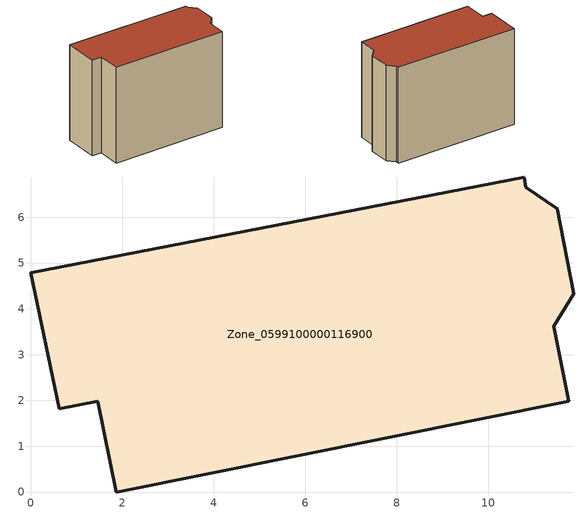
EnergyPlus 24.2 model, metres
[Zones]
Zone_0599100000116900
 floor ground (C_G): 1.47,1.98 0.63,1.82 0,4.79 10.78,6.88 10.82,6.66 11.5,6.19 11.87,4.33 11.43,3.62 11.75,1.98 1.87,0 z0
 wall outside (C_F): 11.87,4.33 11.5,6.19 10.82,6.66 10.78,6.88 0,4.79 0.63,1.82 1.47,1.98 1.87,0 11.75,1.98 11.43,3.62 11.87,4.33 z0:8.55
 roof outside (C_R): 1.87,0 11.75,1.98 11.43,3.62 11.87,4.33 11.5,6.19 10.82,6.66 10.78,6.88 0,4.79 0.63,1.82 1.47,1.98 z8.55
[BUILDING]
Pand.0599100000116900: North Axis=0; Terrain=City; Loads Convergence Tolerance Value=0.04; Temperature Convergence Tolerance Value=0.4; Solar Distribution=FullExterior; Maximum Number of Warmup Days=25; Minimum Number of Warmup Days=1
[Site:Location]
Rotterdam.The.Hague.AP_ZH_NLD Design_Conditions: Latitude=51.96; Longitude=4.45; Time Zone=1; Elevation=-4.5
[SITE:GROUNDTEMPERATURE:BUILDINGSURFACE]
18, 18, 18, 18, 18, 18, 18, 18, 18, 18, 18, 18
[MATERIAL] Thermal Absorptance=0.9; Solar Absorptance=0.7; Visible Absorptance=0.7
Name | Roughness | Thickness | Conductivity | Density | Specific Heat
G.TC.1946 | MediumSmooth | 0.15 | 1 | 540 | 1210
F.TC.1946 | Rough | 0.3 | 0.857143 | 1920 | 840
R.TC.1946 | MediumRough | 0.2 | 0.909091 | 1500 | 1000
[CONSTRUCTION]
C_G: G.TC.1946
C_F: F.TC.1946
C_R: R.TC.1946
[ZONE]
Zone_0599100000116900: Type=1; Multiplier=1; Ceiling Height=Autocalculate; Volume=Autocalculate; Floor Area=autocalculate; Part of Total Floor Area=Yes
[ZONEINFILTRATION:DESIGNFLOWRATE]
Infil_Zone_0599100000116900: Zone or ZoneList or Space or SpaceList=Zone_0599100000116900; Schedule=AlwaysOn; Design Flow Rate Calculation Method=Flow/Area; Flow Rate per Floor Area=0.003; Constant Term Coefficient=1; Temperature Term Coefficient=0; Velocity Term Coefficient=0; Velocity Squared Term Coefficient=0
[HVACTEMPLATE:ZONE:IDEALLOADSAIRSYSTEM]
Zone_0599100000116900: Maximum Heating Supply Air Temperature=50; Minimum Cooling Supply Air Temperature=13; Maximum Heating Supply Air Humidity Ratio=0.0156; Minimum Cooling Supply Air Humidity Ratio=0.0077; Heating Limit=NoLimit; Cooling Limit=NoLimit; Dehumidification Control Type=ConstantSensibleHeatRatio; Cooling Sensible Heat Ratio=0.7; Dehumidification Setpoint=60; Humidification Control Type=None; Humidification Setpoint=30; Outdoor Air Method=None; Outdoor Air Flow Rate per Person=0.00944; Outdoor Air Flow Rate per Zone Floor Area=0; Outdoor Air Flow Rate per Zone=0; Demand Controlled Ventilation Type=None; Outdoor Air Economizer Type=NoEconomizer; Heat Recovery Type=None; Sensible Heat Recovery Effectiveness=0.7; Latent Heat Recovery Effectiveness=0.65
[ZONECONTROL:THERMOSTAT]
ThermostatControl_Zone_0599100000116900: Zone or ZoneList=Zone_0599100000116900; Control Type Schedule=DualSetpointControlType; Control 1=Thermostat_Zone_0599100000116900; Temperature Difference Between Cutout And Setpoint=0
[THERMOSTATSETPOINT:DUALSETPOINT]
Thermostat_Zone_0599100000116900: Heating Setpoint Temperature Schedule=HeatingSetpoint_Zone_0599100000116900; Cooling Setpoint Temperature Schedule=CoolingSetpoint_Zone_0599100000116900
[SCHEDULE:COMPACT]
HeatingSetpoint_Zone_0599100000116900: Through: 12/31, For: AllDays, Until: 24:00, 21
CoolingSetpoint_Zone_0599100000116900: Through: 12/31, For: AllDays, Until: 24:00, 24
DualSetpointControlType: Through: 12/31, For: AllDays, Until: 24:00, 4
AlwaysOn: Through: 12/31, For: AllDays, Until: 24:00, 1
